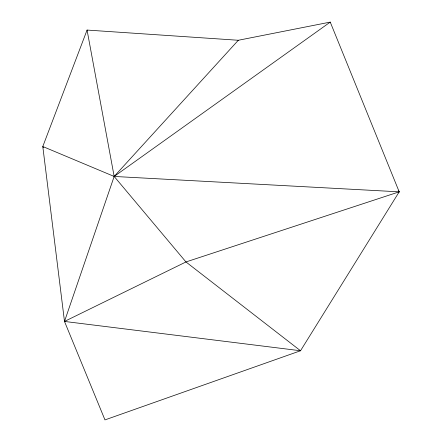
<?xml version="1.0" encoding="UTF-8"?>
<svg xmlns="http://www.w3.org/2000/svg" width="442" height="442" viewBox="0 0 442 442"><rect width="100%" height="100%" fill="white"/><g stroke="black" fill="none" stroke-linecap="round" stroke-linejoin="round"><path stroke-width="0.66" d="M43.438 147.727L42.791 146.512L114.169 176.452L185.96 261.951L300.521 350.755L64.493 321.439L114.169 176.452L238.31 40.266L330.246 22.1L399.209 191.834L300.521 350.755L104.969 419.9L64.493 321.439L42.791 146.512L87.068 30.062L238.31 40.266M398.214 192.795L399.209 191.834L398.203 190.894M87.068 30.062L114.169 176.452L330.246 22.1M64.493 321.439L185.96 261.951L399.209 191.834L114.169 176.452M299.201 350.368L300.521 350.755"/></g></svg>
